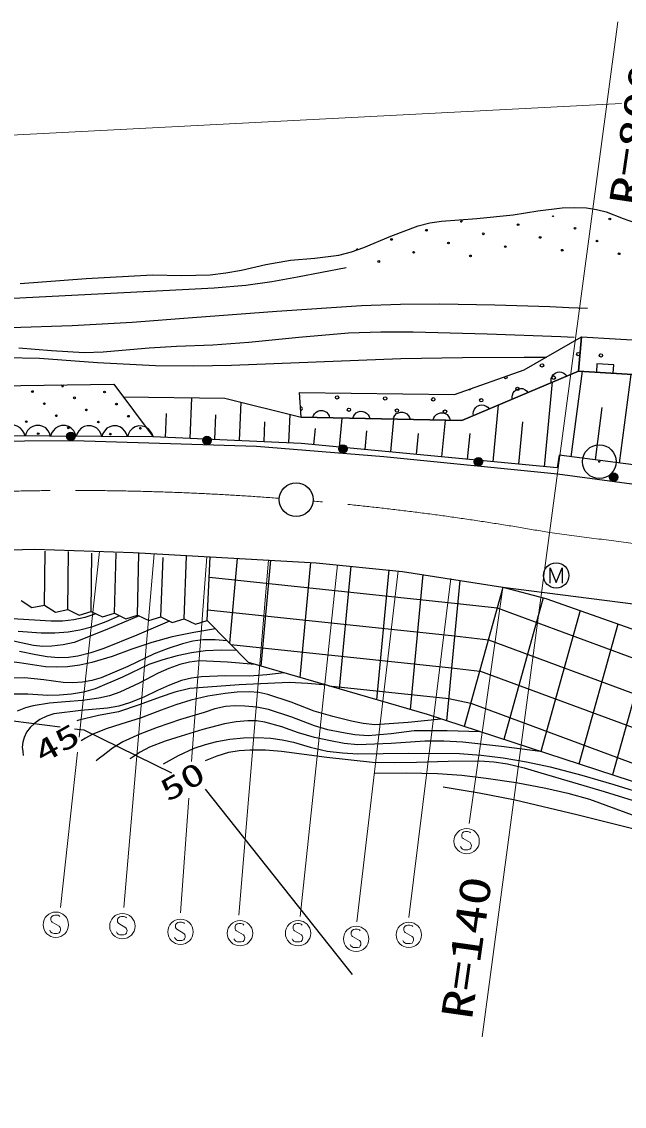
# Model space of a CAD drawing. Units: millimetres, scale not verified. Extents: x 40000 to 680000, y 20000 to 380000.
# Drawn here: x 254567 to 290038, y 254950 to 318767 of the extents above; entities that cross this region are included whole.
import ezdxf
from ezdxf.enums import TextEntityAlignment as Align

# ---------------------------------------------------------------- set-up
doc = ezdxf.new("R2010")
doc.units = ezdxf.units.MM
doc.header["$LTSCALE"] = 1000
doc.linetypes.add('CHAIN', pattern=[18.5, 12, -1.5, 3.5, -1.5])
for name, color, linetype, lineweight in [('M-BGD', 7, 'Continuous', 25), ('M-BGD-HTXT', 7, 'Continuous', 13), ('M-BMK', 2, 'CHAIN', 13)]:
    doc.layers.add(name, color=color, linetype=linetype, lineweight=lineweight)
doc.layers.add('M-BMK-SRVR', color=7, linetype='Continuous')
doc.styles.add('ＭＳ ゴシック', font='')
doc.styles.get('ＭＳ ゴシック').set_extended_font_data('MS Gothic')

# ---------------------------------------------------------------- blocks, each defined once
blk = doc.blocks.new('BUHIN20')
at = {"color": 7, "linetype": 'Continuous', "lineweight": 25}
blk.add_lwpolyline([(730, -187), (718, -5), (667, 160), (566, 357), (428, 486), (270, 584), (44, 642), (-142, 631), (-325, 585), (-509, 461), (-629, 340), (-730, 187)], dxfattribs=at)
blk = doc.blocks.new('BUHIN31')
at = {"color": 7, "linetype": 'Continuous', "lineweight": 25}
blk.add_lwpolyline([(-494, -78), (-472, 42), (-428, 148), (-351, 271), (-252, 348), (-141, 400), (12, 424), (133, 408), (251, 366), (365, 272), (439, 186), (494, 78)], dxfattribs=at)
blk = doc.blocks.new('BUHIN32')
at = {"color": 7, "linetype": 'Continuous', "lineweight": 25}
blk.add_lwpolyline([(-483, 130), (-414, 231), (-331, 310), (-210, 391), (-88, 420), (34, 423), (184, 383), (288, 318), (379, 232), (444, 100), (476, -10), (483, -130)], dxfattribs=at)
blk = doc.blocks.new('BUHIN33')
at = {"color": 7, "linetype": 'Continuous', "lineweight": 25}
blk.add_lwpolyline([(476, -152), (628, 325), (-325, 628), (-476, 152)], dxfattribs=at)
blk = doc.blocks.new('BUHIN100')
at = {"color": 7, "linetype": 'Continuous', "lineweight": 25}
blk.add_lwpolyline([(-453, -359), (-231, 529), (-101, -404), (449, 360), (228, -528)], dxfattribs=at)
blk.add_circle((0, 0), 746, dxfattribs=at)
blk = doc.blocks.new('BUHIN102')
at = {"color": 3, "linetype": 'Continuous', "lineweight": 25}
blk.add_circle((0, 0), 995, dxfattribs=at)
blk = doc.blocks.new('BUHIN101_1')
at = {"color": 3, "linetype": 'Continuous', "lineweight": 25}
for radius in [995, 30]:
    blk.add_circle((0, 0), radius, dxfattribs=at)
blk = doc.blocks.new('BUHIN105')
at = {"color": 7, "linetype": 'Continuous', "lineweight": 13}
blk.add_lwpolyline([(343, 413), (314, 467), (265, 506), (193, 539), (80, 568), (-21, 566), (-115, 531), (-182, 463), (-207, 380), (-217, 325), (-206, 245), (-165, 192), (175, -136), (202, -213), (208, -311), (179, -396), (137, -459), (69, -512), (-52, -517), (-219, -475), (-289, -446), (-350, -396), (-395, -327), (-425, -230)], dxfattribs=at)
blk.add_circle((0, 0), 746, dxfattribs=at)

msp = doc.modelspace()

# ---------------------------------------------------------------- linework, layer by layer
at = {"layer": 'M-BGD'}
for p, q in [((284152, 298275), (287523, 300224)), ((287523, 300224), (287337, 298214)), ((287337, 298214), (287523, 300224)), ((287523, 300224), (312367, 298790)), ((280039, 296822), (284152, 298275)), ((287337, 298214), (280472, 295307)), ((280472, 295307), (287337, 298214)), ((286916, 293167), (287571, 298199)), ((312177, 296629), (287337, 298214)), ((287337, 298214), (312177, 296629)), ((249634, 297281), (259986, 297438)), ((259986, 297438), (262299, 294340)), ((285335, 292584), (285813, 297568)), ((289756, 292797), (290435, 298016)), ((271010, 295492), (270917, 296946)), ((270917, 296946), (280039, 296822)), ((260535, 296703), (266521, 296611)), ((264478, 294244), (264584, 296641)), ((266521, 296611), (271010, 295492)), ((267383, 294116), (267482, 296372)), ((282320, 292873), (282642, 296225)), ((263026, 294308), (263088, 295721)), ((265930, 294180), (265995, 295643)), ((270287, 293988), (270361, 295654)), ((280472, 295307), (271010, 295492)), ((271010, 295492), (280472, 295307)), ((288336, 292982), (288736, 296057)), ((268835, 294052), (268887, 295229)), ((271767, 293884), (271859, 294838)), ((273275, 293739), (273438, 295445)), ((276290, 293450), (276475, 295385)), ((279305, 293161), (279513, 295326)), ((283828, 292728), (284068, 295229)), ((262299, 294340), (248733, 294419)), ((271014, 293956), (262299, 294340)), ((274782, 293595), (274887, 294687)), ((277798, 293306), (277915, 294536)), ((280813, 293017), (280959, 294539)), ((286089, 292511), (271014, 293956)), ((286206, 293260), (286089, 292511)), ((300405, 291411), (286206, 293260)), ((250519, 287616), (255349, 287722)), ((255349, 287722), (261133, 287531)), ((255910, 284440), (255949, 287621)), ((257292, 284177), (257321, 287592)), ((258659, 284070), (258693, 287505)), ((260026, 283963), (260123, 287505)), ((261133, 287531), (265669, 287271)), ((261393, 283856), (261466, 287475)), ((262760, 283749), (262896, 287242)), ((264127, 283642), (264268, 287329)), ((265494, 283535), (265669, 287271)), ((265669, 287271), (271908, 286932)), ((267260, 287185), (266791, 282209)), ((269221, 287078), (268635, 280853)), ((271565, 286950), (270929, 280186)), ((271908, 286932), (276980, 286424)), ((273938, 286729), (273258, 279507)), ((265613, 286077), (280226, 284538)), ((276168, 286506), (275449, 278870)), ((276980, 286424), (282888, 285486)), ((278179, 286234), (277431, 278292)), ((280354, 285889), (279576, 277629)), ((282894, 285485), (280617, 277289)), ((282888, 285486), (285414, 284828)), ((282888, 285486), (291913, 284337)), ((254529, 284703), (255167, 284295)), ((285267, 284867), (282949, 276529)), ((285414, 284828), (302819, 278669)), ((255167, 284295), (255910, 284440)), ((255910, 284440), (256549, 284032)), ((256549, 284032), (257292, 284177)), ((257292, 284177), (257954, 283850)), ((257954, 283850), (258659, 284070)), ((258659, 284070), (259321, 283743)), ((265524, 284171), (280048, 282641)), ((280226, 284538), (282559, 284280)), ((282559, 284280), (346997, 260421)), ((287433, 284114), (285128, 275818)), ((259321, 283743), (260026, 283963)), ((260026, 283963), (260688, 283636)), ((260688, 283636), (261393, 283856)), ((261393, 283856), (262055, 283529)), ((262055, 283529), (262760, 283749)), ((262760, 283749), (263422, 283422)), ((263422, 283422), (264127, 283642)), ((264127, 283642), (264789, 283315)), ((264789, 283315), (265494, 283535)), ((267912, 281064), (265494, 283535)), ((289659, 283326), (287369, 275087)), ((266884, 282115), (279870, 280747)), ((280048, 282641), (282039, 282406)), ((282039, 282406), (346347, 258595)), ((291617, 282633), (289341, 274444)), ((278449, 277996), (267912, 281064)), ((279870, 280747), (281526, 280561)), ((345706, 256797), (281526, 280561)), ((272647, 279685), (279700, 278943)), ((279700, 278943), (280999, 278665)), ((280999, 278665), (345048, 254950)), ((251402, 277981), (256830, 277275)), ((299922, 270994), (278449, 277996)), ((257677, 277165), (258216, 277095)), ((258216, 277095), (263392, 274567)), ((265363, 273605), (274010, 262702))]:
    msp.add_line(p, q, dxfattribs=at)
for points in [[(209592, 290614), (218905, 291625), (229781, 292657), (241315, 293534), (246528, 293995), (251831, 294077), (257626, 294122), (268396, 293789), (275874, 293187), (286098, 292157), (294855, 290989), (305135, 289854), (316181, 288912), (336839, 287357), (358330, 286302), (371141, 285625), (381568, 285362), (395470, 285257), (417285, 286007), (431712, 287071), (445133, 288431), (460284, 290547), (479004, 293821), (567439, 309109)], [(254469, 303371), (258367, 303655), (262272, 303878), (263975, 303842), (265670, 303868), (266587, 303981), (267497, 304155), (268935, 304472), (270385, 304730), (271824, 304850), (273244, 305029), (273972, 305222), (274696, 305477), (276291, 306149), (277901, 306761), (278581, 306929), (279273, 307038), (281358, 307186), (283497, 307398), (284940, 307634), (286381, 307810), (287101, 307839), (287820, 307807), (288402, 307725), (288974, 307582), (289964, 307178), (290968, 306836)], [(254062, 302497), (259040, 302749), (264033, 303015), (265902, 303114), (267764, 303272), (269287, 303479), (270811, 303747), (272234, 304020), (273666, 304295)], [(214116, 298210), (216326, 298716), (221067, 299568), (225834, 300363), (227682, 300604), (229535, 300785), (231051, 300877), (232578, 300909), (236449, 300744), (240323, 300638), (245308, 300693), (250306, 300732), (253914, 300782), (257530, 300892), (261073, 301097), (264613, 301362), (269585, 301741), (274567, 302067), (276862, 302147), (279170, 302167), (282409, 302117), (285659, 302006), (286769, 301960), (287879, 301913)], [(254395, 299580), (256318, 299415), (258240, 299310), (259355, 299340), (260479, 299431), (262073, 299585), (263679, 299680), (265814, 299763), (267945, 299907), (270877, 300212), (273813, 300457), (275710, 300515), (277611, 300512), (281961, 300406), (286307, 300240), (286695, 300220), (287082, 300200)], [(253587, 298999), (255615, 298960), (259025, 298722), (262436, 298544), (264672, 298524), (266908, 298564), (271892, 298758), (276886, 298944), (280511, 299016), (284149, 299028), (284799, 299026), (285449, 299025)], [(258940, 283931), (258293, 283720), (257627, 283567), (256969, 283497), (256301, 283488), (254345, 283609), (252409, 283789), (251665, 283968), (250926, 284208), (250342, 284384), (249734, 284504), (249225, 284540), (248716, 284516), (248247, 284431), (247783, 284285), (247199, 284032), (246810, 283817)], [(261476, 283815), (259575, 283001), (257657, 282246), (257012, 282106), (256344, 282023), (255803, 282012), (255268, 282062), (254082, 282324)], [(260331, 283812), (259519, 283450), (258686, 283145), (257999, 282969), (257297, 282852), (256509, 282786), (255719, 282780), (254355, 282881)], [(263270, 283497), (261354, 282663), (259406, 281881), (258644, 281626), (257867, 281428), (257315, 281353), (256756, 281339), (256075, 281393), (255391, 281508), (254443, 281711)], [(265976, 283042), (264694, 282834), (263415, 282566), (262225, 282232), (261052, 281840), (259887, 281422), (258704, 281062), (257986, 280905), (257257, 280808), (256615, 280779), (255965, 280810), (254440, 281049), (252857, 281234), (252362, 281211), (251870, 281128), (251482, 281004), (251109, 280823), (251066, 280797), (251016, 280765)], [(266664, 282339), (265955, 282396), (265238, 282392), (264635, 282311), (264030, 282168), (263181, 281894), (262357, 281564), (260815, 280834), (259248, 280158), (258703, 279999), (258144, 279900), (257586, 279865), (257017, 279889), (255877, 280052), (254727, 280154), (254019, 280135), (253298, 280055), (252745, 279940), (252206, 279765), (251764, 279564), (251599, 279463)], [(267231, 281760), (266310, 281782), (265383, 281744), (264553, 281626), (263720, 281446), (262881, 281221), (262054, 280936), (260494, 280199), (258898, 279512), (258203, 279324), (257496, 279196), (256800, 279132), (256100, 279128), (254936, 279194), (253743, 279201)], [(268310, 280948), (266672, 281083), (265036, 281157), (264450, 281079), (263873, 280942), (263228, 280717), (262599, 280434), (261484, 279847), (260337, 279311), (259734, 279105), (259104, 278955), (258138, 278824), (257155, 278751), (256201, 278667), (255251, 278522), (254782, 278392), (254307, 278195)], [(270020, 280450), (268998, 280328), (267974, 280266), (266567, 280278), (265154, 280229), (264561, 280143), (263974, 279997), (263266, 279734), (262566, 279410), (261752, 279017), (260919, 278683), (260286, 278500), (259626, 278372), (258045, 278238), (256467, 278042), (256048, 277907), (255641, 277711), (255336, 277500), (255060, 277236), (254856, 276961), (254705, 276655), (254625, 276368), (254605, 276073), (254626, 275834), (254662, 275595)], [(272527, 279720), (271416, 279836), (270304, 279890), (267373, 279744), (264455, 279538), (263577, 279310), (262710, 279022), (261491, 278566), (260257, 278168), (259090, 277951), (257929, 277673), (257873, 277651), (257818, 277628)], [(279245, 277736), (277312, 277539), (275360, 277400), (274676, 277470), (273987, 277603), (272880, 277877), (271791, 278208), (270435, 278725), (269060, 279185), (268516, 279290), (267954, 279337), (267254, 279323), (266541, 279247), (265527, 279077), (264523, 278846), (263646, 278579), (262785, 278254), (261605, 277817), (260399, 277433), (259547, 277155), (258714, 276819), (258316, 276620), (258077, 276456)], [(281529, 276992), (279605, 277042), (277668, 277033), (276312, 276859), (274955, 276747), (274178, 276812), (273397, 276939), (272595, 277109), (271808, 277337), (270462, 277851), (269099, 278305), (268413, 278432), (267705, 278502), (267133, 278523), (266558, 278483), (265930, 278337), (265305, 278129), (263906, 277708), (262533, 277232), (261514, 276847), (260514, 276404), (259920, 276028), (259355, 275599), (259152, 275435), (258950, 275270)], [(285077, 275835), (282809, 276130), (280527, 276367), (279414, 276428), (278288, 276429), (276315, 276297), (274344, 276226), (273541, 276306), (272745, 276446), (271802, 276658), (270861, 276931), (269882, 277274), (268886, 277558), (268388, 277628), (267873, 277639), (267185, 277575), (266499, 277450), (265223, 277115), (263957, 276719), (263018, 276425), (262094, 276072), (261539, 275782), (261002, 275433), (260969, 275411), (260936, 275388)], [(262911, 275108), (263802, 275587), (264724, 276014), (265381, 276245), (266057, 276420), (266827, 276553), (267617, 276628), (268422, 276648), (269223, 276608), (269896, 276518), (270567, 276368), (271550, 276080), (272550, 275851), (273443, 275739), (274351, 275687), (277342, 275723), (280337, 275700), (281620, 275605), (282899, 275450), (284289, 275214), (285667, 274918), (287541, 274429), (289411, 273879), (291436, 273260)], [(265391, 275289), (266070, 275563), (266764, 275778), (267371, 275885), (267990, 275934), (268918, 275925), (269850, 275855), (272531, 275501), (275217, 275208), (276503, 275171), (277801, 275194), (279665, 275263), (281533, 275272), (282350, 275215), (283167, 275097), (284146, 274868), (285115, 274579), (288858, 273477), (292576, 272319)], [(275353, 274557), (277201, 274574), (279047, 274532), (280478, 274425), (281916, 274258), (283667, 273993), (285409, 273668), (286705, 273371), (287984, 273016), (291679, 271664), (295355, 270255), (297028, 269356), (298736, 268508), (299776, 267993), (300797, 267420), (301324, 267060), (301812, 266653), (302034, 266440), (302260, 266215)], [(279369, 273742), (281496, 273389), (283611, 272977), (287236, 272127), (290853, 271217), (291995, 270853), (293127, 270429), (294210, 269959), (295266, 269436), (296352, 268827), (297429, 268181)]]:
    msp.add_lwpolyline(points, dxfattribs=at)
for centre, radius in [((289186, 307160), 49.8), ((278390, 306496), 49.8), ((281737, 306285), 49.8), ((283788, 306828), 49.8), ((287136, 306617), 49.8), ((276339, 305953), 49.8), ((279687, 305742), 49.8), ((285085, 306074), 49.8), ((288432, 305863), 49.8), ((277636, 305199), 49.8), ((283034, 305531), 49.8), ((286382, 305320), 49.8), ((289729, 305109), 49.8), ((275585, 304657), 49.8), ((280983, 304988), 49.8), ((287328, 299209), 99.5), ((288661, 299131), 99.5), ((285194, 298543), 99.5), ((285887, 297822), 99.5), ((255201, 297003), 49.8), ((259443, 296978), 49.8), ((273133, 296658), 99.5), ((283752, 297157), 99.5), ((255904, 296292), 49.8), ((257673, 296635), 49.8), ((260146, 296267), 49.8), ((275961, 296603), 99.5), ((278789, 296547), 99.5), ((281617, 296492), 99.5), ((256607, 295580), 49.8), ((258376, 295924), 49.8), ((260849, 295556), 49.8), ((273827, 295937), 99.5), ((276654, 295882), 99.5), ((279482, 295826), 99.5), ((254837, 295237), 49.8), ((257310, 294869), 49.8), ((259079, 295213), 49.8), ((261552, 294845), 49.8), ((255540, 294526), 49.8), ((257463, 294370), 249), ((257463, 294370), 220), ((257463, 294370), 191), ((257463, 294370), 161), ((257463, 294370), 132), ((257463, 294370), 97.5), ((257463, 294370), 67.5), ((257463, 294370), 38.8), ((257463, 294370), 7.5), ((259782, 294501), 49.8), ((265474, 294128), 249), ((265474, 294128), 220), ((265474, 294128), 191), ((265474, 294128), 161), ((265474, 294128), 132), ((265474, 294128), 97.5), ((265474, 294128), 67.5), ((265474, 294128), 38.8), ((265474, 294128), 7.5), ((273474, 293630), 249), ((273474, 293630), 220), ((273474, 293630), 191), ((273474, 293630), 161), ((273474, 293630), 132), ((273474, 293630), 97.5), ((273474, 293630), 67.5), ((273474, 293630), 38.8), ((273474, 293630), 7.5), ((281448, 292875), 249), ((281448, 292875), 220), ((281448, 292875), 191), ((281448, 292875), 161), ((281448, 292875), 132), ((281448, 292875), 97.5), ((281448, 292875), 67.5), ((281448, 292875), 38.8), ((281448, 292875), 7.5), ((289409, 291967), 249), ((289409, 291967), 220), ((289409, 291967), 191), ((289409, 291967), 161), ((289409, 291967), 132), ((289409, 291967), 97.5), ((289409, 291967), 67.5), ((289409, 291967), 38.8), ((289409, 291967), 7.5)]:
    msp.add_circle(centre, radius, dxfattribs=at)
for centre, radius, start, end in [((280441, 307039), 49.8, 165.13421, 25.91045), ((285839, 307371), 49.8, 214.73844, 328.31367), ((274289, 305411), 49.8, 202.49675, 17.99509), ((256970, 297346), 49.8, 112.70689, 69.03023), ((283059, 297878), 99.5, 193.45802, 25.46275), ((280924, 297213), 99.5, 247.03436, 331.88641), ((270999, 295993), 99.5, 261.56183, 105.74278)]:
    msp.add_arc(centre, radius, start, end, dxfattribs=at)
at = {"layer": 'M-BGD-HTXT'}
for p, q in [((281676, 259046), (289655, 318767)), ((289876, 313946), (209341, 309783)), ((259156, 287597), (257956, 276671)), ((262366, 287461), (260579, 266641)), ((265456, 287283), (264566, 275229)), ((269100, 287084), (267357, 266206)), ((273146, 286808), (270963, 266126)), ((276717, 286451), (274292, 265809)), ((279820, 285997), (277352, 266064)), ((282894, 285485), (280911, 271595)), ((257859, 275789), (256854, 266642)), ((264407, 273073), (263909, 266324))]:
    msp.add_line(p, q, dxfattribs=at)
at = {"layer": 'M-BMK'}
for centre, radius, start, end in [((257588, 131183), 160002, 85.64935, 95.7525), ((257588, 131183), 160002, 79.90295, 84.93317), ((390276, 1081842), 800008, 262.48441, 267.85323)]:
    msp.add_arc(centre, radius, start, end, dxfattribs=at)

# ---------------------------------------------------------------- block references
at = {"layer": 'M-BGD', "rotation": 14.0046}
for name, p in [('BUHIN33', (288890, 298115)), ('BUHIN31', (286193, 297729)), ('BUHIN31', (283905, 296760)), ('BUHIN31', (281617, 295791)), ('BUHIN32', (272193, 295469)), ('BUHIN32', (274558, 295423)), ('BUHIN32', (276924, 295376)), ('BUHIN32', (279290, 295330)), ('BUHIN20', (254009, 294388)), ('BUHIN20', (255516, 294380)), ('BUHIN20', (257023, 294371)), ('BUHIN20', (258531, 294362)), ('BUHIN20', (260038, 294353)), ('BUHIN20', (261546, 294345)), ('BUHIN100', (286027, 286184))]:
    msp.add_blockref(name, p, dxfattribs=at)
at = {"layer": 'M-BGD-HTXT', "rotation": 14.0046}
for p in [(280758, 270553), (256577, 265634), (260496, 265550), (263915, 265217), (267417, 265133), (270835, 265133), (274254, 264800), (277354, 265037)]:
    msp.add_blockref('BUHIN105', p, dxfattribs=at)
at = {"layer": 'M-BMK-SRVR', "rotation": 14.0046}
for name, p in [('BUHIN101_1', (288565, 292879)), ('BUHIN102', (270722, 290644))]:
    msp.add_blockref(name, p, dxfattribs=at)

# ---------------------------------------------------------------- texts
at = {"layer": 'M-BGD-HTXT', "style": 'ＭＳ ゴシック'}
for s, height, rotation, width, p in [('R=800', 1833, 81.6, 1.35, (291491, 307773)), ('45', 1320, 29.4, 1.5, (255986, 274734)), ('50', 1320, 29.4, 1.5, (263365, 272486)), ('R=140', 1833, 81.9, 1.35, (281607, 259921))]:
    msp.add_text(s, height=height, rotation=rotation, dxfattribs=dict(at, width=width)).set_placement(p, align=Align.BOTTOM_LEFT)

doc.saveas('drawing.dxf')
